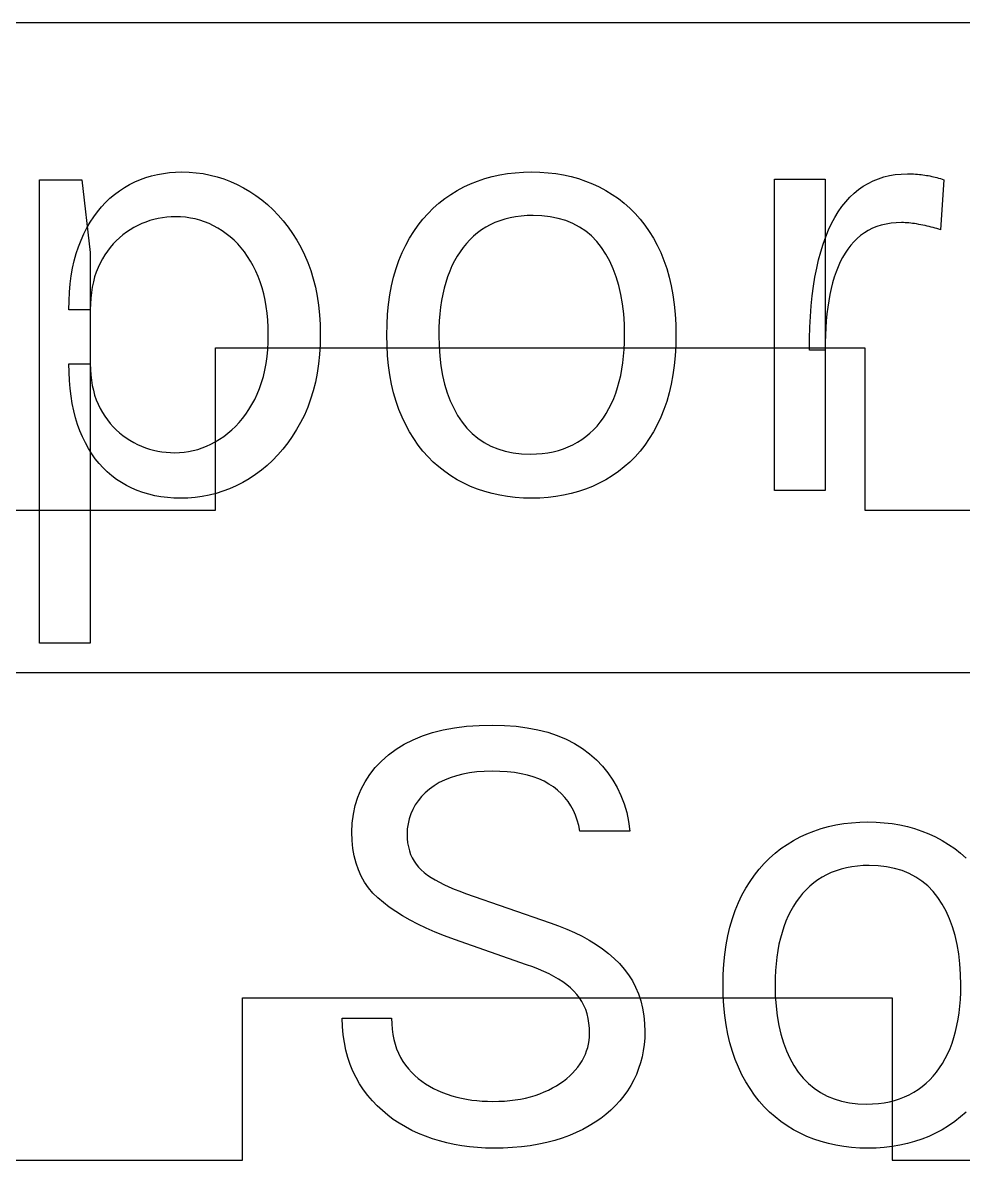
# Model space of a CAD drawing. Header units: millimetres. Extents: x 0 to 253, y 0 to 243.
# Drawn here: x 13.44 to 30.82, y 101 to 122 of the extents above; entities that cross this region are included whole.
import ezdxf

# ---------------------------------------------------------------- set-up
doc = ezdxf.new("R2010")
doc.units = ezdxf.units.MM
doc.layers.get('0').update_dxf_attribs({"linetype": 'CONTINUOUS'})

msp = doc.modelspace()

# ---------------------------------------------------------------- linework, layer by layer
for p, q in [((88, 122), (6, 122)), ((13.754, 110.546), (13.754, 119.102)), ((13.754, 119.102), (14.534, 119.102)), ((14.534, 119.102), (14.69, 117.758)), ((15.514, 119.062), (15.615, 119.105)), ((15.615, 119.105), (15.717, 119.142)), ((15.717, 119.142), (15.823, 119.174)), ((15.823, 119.174), (15.93, 119.2)), ((15.93, 119.2), (16.039, 119.22)), ((16.039, 119.22), (16.151, 119.234)), ((16.151, 119.234), (16.266, 119.243)), ((16.266, 119.243), (16.382, 119.246)), ((16.382, 119.246), (16.382, 119.246)), ((16.382, 119.246), (16.516, 119.242)), ((16.516, 119.242), (16.647, 119.232)), ((16.647, 119.232), (16.777, 119.214)), ((16.777, 119.214), (16.905, 119.188)), ((16.905, 119.188), (17.032, 119.156)), ((17.032, 119.156), (17.156, 119.116)), ((17.156, 119.116), (17.279, 119.07)), ((17.279, 119.07), (17.4, 119.016)), ((21.715, 119.027), (21.844, 119.078)), ((21.844, 119.078), (21.977, 119.123)), ((21.977, 119.123), (22.113, 119.16)), ((22.113, 119.16), (22.252, 119.191)), ((22.252, 119.191), (22.395, 119.215)), ((22.395, 119.215), (22.541, 119.232)), ((22.541, 119.232), (22.691, 119.243)), ((22.691, 119.243), (22.844, 119.246)), ((22.844, 119.246), (22.844, 119.246)), ((22.844, 119.246), (22.996, 119.243)), ((22.996, 119.243), (23.145, 119.232)), ((23.145, 119.232), (23.29, 119.215)), ((23.29, 119.215), (23.432, 119.191)), ((23.432, 119.191), (23.571, 119.16)), ((23.571, 119.16), (23.706, 119.123)), ((23.706, 119.123), (23.838, 119.078)), ((23.838, 119.078), (23.967, 119.027)), ((27.326, 113.366), (27.326, 119.114)), ((27.326, 119.114), (28.262, 119.114)), ((28.262, 119.114), (28.262, 113.366)), ((29.058, 119.035), (29.151, 119.081)), ((29.151, 119.081), (29.248, 119.121)), ((29.248, 119.121), (29.349, 119.153)), ((29.349, 119.153), (29.453, 119.178)), ((29.453, 119.178), (29.56, 119.196)), ((29.56, 119.196), (29.671, 119.206)), ((29.671, 119.206), (29.786, 119.21)), ((29.786, 119.21), (29.786, 119.21)), ((29.786, 119.21), (29.824, 119.21)), ((29.824, 119.21), (29.861, 119.209)), ((29.861, 119.209), (29.898, 119.208)), ((29.898, 119.208), (29.934, 119.206)), ((29.934, 119.206), (29.97, 119.203)), ((29.97, 119.203), (30.005, 119.2)), ((30.005, 119.2), (30.039, 119.197)), ((30.039, 119.197), (30.072, 119.193)), ((30.072, 119.193), (30.105, 119.188)), ((30.105, 119.188), (30.137, 119.183)), ((30.137, 119.183), (30.169, 119.177)), ((30.169, 119.177), (30.201, 119.171)), ((30.201, 119.171), (30.233, 119.164)), ((30.233, 119.164), (30.265, 119.157)), ((30.265, 119.157), (30.297, 119.149)), ((30.297, 119.149), (30.329, 119.141)), ((30.329, 119.141), (30.361, 119.132)), ((30.361, 119.132), (30.393, 119.123)), ((30.393, 119.123), (30.426, 119.113)), ((30.458, 119.102), (30.398, 118.178)), ((30.426, 119.113), (30.458, 119.102)), ((30.458, 119.102), (30.458, 119.102)), ((15.138, 118.832), (15.227, 118.898)), ((15.227, 118.898), (15.32, 118.958)), ((15.32, 118.958), (15.416, 119.013)), ((15.416, 119.013), (15.514, 119.062)), ((17.4, 119.016), (17.519, 118.954)), ((17.519, 118.954), (17.636, 118.886)), ((17.636, 118.886), (17.75, 118.811)), ((21.349, 118.832), (21.467, 118.904)), ((21.467, 118.904), (21.589, 118.969)), ((21.589, 118.969), (21.715, 119.027)), ((23.967, 119.027), (24.093, 118.969)), ((24.093, 118.969), (24.215, 118.904)), ((24.215, 118.904), (24.333, 118.832)), ((28.799, 118.853), (28.882, 118.921)), ((28.882, 118.921), (28.968, 118.982)), ((28.968, 118.982), (29.058, 119.035)), ((14.896, 118.6), (14.972, 118.683)), ((14.972, 118.683), (15.053, 118.76)), ((15.053, 118.76), (15.138, 118.832)), ((17.75, 118.811), (17.86, 118.73)), ((17.86, 118.73), (17.965, 118.642)), ((21.025, 118.578), (21.128, 118.669)), ((21.128, 118.669), (21.236, 118.754)), ((21.236, 118.754), (21.349, 118.832)), ((24.333, 118.832), (24.446, 118.754)), ((24.446, 118.754), (24.554, 118.669)), ((24.554, 118.669), (24.656, 118.578)), ((28.574, 118.606), (28.645, 118.696)), ((28.645, 118.696), (28.72, 118.778)), ((28.72, 118.778), (28.799, 118.853)), ((14.753, 118.418), (14.822, 118.512)), ((14.822, 118.512), (14.896, 118.6)), ((17.965, 118.642), (18.066, 118.548)), ((18.066, 118.548), (18.163, 118.448)), ((18.163, 118.448), (18.254, 118.342)), ((20.835, 118.376), (20.928, 118.48)), ((20.928, 118.48), (21.025, 118.578)), ((22.868, 118.442), (22.757, 118.439)), ((23.032, 118.436), (22.868, 118.442)), ((22.868, 118.442), (22.868, 118.442)), ((24.656, 118.578), (24.754, 118.48)), ((24.754, 118.48), (24.846, 118.376)), ((28.443, 118.404), (28.506, 118.509)), ((28.506, 118.509), (28.574, 118.606)), ((14.627, 118.214), (14.688, 118.319)), ((14.688, 118.319), (14.753, 118.418)), ((15.566, 118.258), (15.494, 118.22)), ((15.64, 118.291), (15.566, 118.258)), ((15.714, 118.321), (15.64, 118.291)), ((15.79, 118.347), (15.714, 118.321)), ((15.866, 118.368), (15.79, 118.347)), ((15.943, 118.386), (15.866, 118.368)), ((16.022, 118.4), (15.943, 118.386)), ((16.101, 118.41), (16.022, 118.4)), ((16.181, 118.416), (16.101, 118.41)), ((16.262, 118.418), (16.181, 118.416)), ((16.356, 118.415), (16.262, 118.418)), ((16.262, 118.418), (16.262, 118.418)), ((16.448, 118.408), (16.356, 118.415)), ((16.539, 118.395), (16.448, 118.408)), ((16.628, 118.377), (16.539, 118.395)), ((16.715, 118.353), (16.628, 118.377)), ((16.801, 118.325), (16.715, 118.353)), ((16.884, 118.292), (16.801, 118.325)), ((16.967, 118.253), (16.884, 118.292)), ((17.047, 118.209), (16.967, 118.253)), ((18.254, 118.342), (18.342, 118.229)), ((20.665, 118.148), (20.748, 118.265)), ((20.748, 118.265), (20.835, 118.376)), ((22.079, 118.271), (21.996, 118.226)), ((22.165, 118.311), (22.079, 118.271)), ((22.255, 118.346), (22.165, 118.311)), ((22.348, 118.375), (22.255, 118.346)), ((22.445, 118.399), (22.348, 118.375)), ((22.546, 118.418), (22.445, 118.399)), ((22.649, 118.431), (22.546, 118.418)), ((22.757, 118.439), (22.649, 118.431)), ((23.187, 118.418), (23.032, 118.436)), ((23.335, 118.389), (23.187, 118.418)), ((23.474, 118.347), (23.335, 118.389)), ((23.605, 118.294), (23.474, 118.347)), ((23.727, 118.229), (23.605, 118.294)), ((24.846, 118.376), (24.933, 118.265)), ((24.933, 118.265), (25.015, 118.148)), ((28.328, 118.174), (28.383, 118.293)), ((28.383, 118.293), (28.443, 118.404)), ((29.218, 118.237), (29.137, 118.205)), ((29.302, 118.263), (29.218, 118.237)), ((29.39, 118.284), (29.302, 118.263)), ((29.482, 118.298), (29.39, 118.284)), ((29.578, 118.307), (29.482, 118.298)), ((29.678, 118.31), (29.578, 118.307)), ((29.71, 118.31), (29.678, 118.31)), ((29.678, 118.31), (29.678, 118.31)), ((29.742, 118.308), (29.71, 118.31)), ((29.775, 118.306), (29.742, 118.308)), ((29.81, 118.304), (29.775, 118.306)), ((29.845, 118.3), (29.81, 118.304)), ((29.88, 118.296), (29.845, 118.3)), ((29.917, 118.291), (29.88, 118.296)), ((29.954, 118.285), (29.917, 118.291)), ((29.993, 118.278), (29.954, 118.285)), ((30.032, 118.271), (29.993, 118.278)), ((30.071, 118.263), (30.032, 118.271)), ((30.11, 118.255), (30.071, 118.263)), ((30.148, 118.246), (30.11, 118.255)), ((30.186, 118.237), (30.148, 118.246)), ((30.223, 118.228), (30.186, 118.237)), ((14.518, 117.987), (14.57, 118.103)), ((14.57, 118.103), (14.627, 118.214)), ((15.228, 118.032), (15.169, 117.976)), ((15.29, 118.085), (15.228, 118.032)), ((15.356, 118.133), (15.29, 118.085)), ((15.423, 118.179), (15.356, 118.133)), ((15.494, 118.22), (15.423, 118.179)), ((17.126, 118.16), (17.047, 118.209)), ((17.202, 118.106), (17.126, 118.16)), ((17.276, 118.048), (17.202, 118.106)), ((17.346, 117.985), (17.276, 118.048)), ((18.342, 118.229), (18.425, 118.11)), ((18.425, 118.11), (18.504, 117.985)), ((20.516, 117.893), (20.588, 118.024)), ((20.588, 118.024), (20.665, 118.148)), ((21.77, 118.059), (21.702, 117.994)), ((21.841, 118.119), (21.77, 118.059)), ((21.917, 118.175), (21.841, 118.119)), ((21.996, 118.226), (21.917, 118.175)), ((23.841, 118.152), (23.727, 118.229)), ((23.947, 118.064), (23.841, 118.152)), ((24.045, 117.963), (23.947, 118.064)), ((25.015, 118.148), (25.091, 118.024)), ((25.091, 118.024), (25.163, 117.893)), ((28.228, 117.914), (28.276, 118.048)), ((28.276, 118.048), (28.328, 118.174)), ((28.92, 118.074), (28.856, 118.019)), ((28.989, 118.124), (28.92, 118.074)), ((29.061, 118.167), (28.989, 118.124)), ((29.137, 118.205), (29.061, 118.167)), ((30.259, 118.219), (30.223, 118.228)), ((30.295, 118.209), (30.259, 118.219)), ((30.33, 118.199), (30.295, 118.209)), ((30.364, 118.189), (30.33, 118.199)), ((30.398, 118.178), (30.364, 118.189)), ((14.429, 117.739), (14.471, 117.866)), ((14.471, 117.866), (14.518, 117.987)), ((15.058, 117.853), (15.006, 117.786)), ((15.112, 117.917), (15.058, 117.853)), ((15.169, 117.976), (15.112, 117.917)), ((17.413, 117.917), (17.346, 117.985)), ((17.476, 117.845), (17.413, 117.917)), ((17.537, 117.768), (17.476, 117.845)), ((18.504, 117.985), (18.578, 117.854)), ((18.578, 117.854), (18.646, 117.717)), ((20.45, 117.756), (20.516, 117.893)), ((21.577, 117.851), (21.52, 117.773)), ((21.637, 117.925), (21.577, 117.851)), ((21.702, 117.994), (21.637, 117.925)), ((24.134, 117.851), (24.045, 117.963)), ((24.215, 117.728), (24.134, 117.851)), ((25.163, 117.893), (25.229, 117.756)), ((28.184, 117.773), (28.228, 117.914)), ((28.684, 117.823), (28.634, 117.748)), ((28.738, 117.893), (28.684, 117.823)), ((28.795, 117.958), (28.738, 117.893)), ((28.856, 118.019), (28.795, 117.958)), ((14.363, 117.469), (14.393, 117.607)), ((14.393, 117.607), (14.429, 117.739)), ((14.69, 117.758), (14.69, 110.546)), ((14.912, 117.641), (14.87, 117.563)), ((14.958, 117.715), (14.912, 117.641)), ((15.006, 117.786), (14.958, 117.715)), ((17.594, 117.687), (17.537, 117.768)), ((17.648, 117.601), (17.594, 117.687)), ((17.699, 117.511), (17.648, 117.601)), ((18.646, 117.717), (18.708, 117.575)), ((20.339, 117.463), (20.391, 117.613)), ((20.391, 117.613), (20.45, 117.756)), ((21.417, 117.602), (21.371, 117.51)), ((21.466, 117.689), (21.417, 117.602)), ((21.52, 117.773), (21.466, 117.689)), ((24.287, 117.597), (24.215, 117.728)), ((25.229, 117.756), (25.287, 117.613)), ((25.287, 117.613), (25.339, 117.463)), ((28.108, 117.469), (28.144, 117.625)), ((28.144, 117.625), (28.184, 117.773)), ((28.587, 117.669), (28.543, 117.584)), ((28.634, 117.748), (28.587, 117.669)), ((14.338, 117.326), (14.363, 117.469)), ((14.799, 117.396), (14.77, 117.308)), ((14.832, 117.482), (14.799, 117.396)), ((14.87, 117.563), (14.832, 117.482)), ((17.747, 117.416), (17.699, 117.511)), ((17.791, 117.317), (17.747, 117.416)), ((18.708, 117.575), (18.762, 117.427)), ((18.762, 117.427), (18.808, 117.274)), ((20.293, 117.306), (20.339, 117.463)), ((21.329, 117.413), (21.291, 117.312)), ((21.371, 117.51), (21.329, 117.413)), ((24.351, 117.457), (24.287, 117.597)), ((24.407, 117.309), (24.351, 117.457)), ((25.339, 117.463), (25.384, 117.306)), ((28.077, 117.306), (28.108, 117.469)), ((28.466, 117.402), (28.433, 117.303)), ((28.503, 117.495), (28.466, 117.402)), ((28.543, 117.584), (28.503, 117.495)), ((14.319, 117.178), (14.338, 117.326)), ((14.746, 117.216), (14.726, 117.12)), ((14.77, 117.308), (14.746, 117.216)), ((17.83, 117.214), (17.791, 117.317)), ((17.865, 117.107), (17.83, 117.214)), ((18.808, 117.274), (18.848, 117.116)), ((20.255, 117.144), (20.293, 117.306)), ((21.257, 117.207), (21.226, 117.099)), ((21.291, 117.312), (21.257, 117.207)), ((24.454, 117.151), (24.407, 117.309)), ((25.384, 117.306), (25.422, 117.144)), ((28.05, 117.136), (28.077, 117.306)), ((28.403, 117.2), (28.376, 117.093)), ((28.433, 117.303), (28.403, 117.2)), ((14.297, 116.866), (14.305, 117.025)), ((14.305, 117.025), (14.319, 117.178)), ((14.71, 117.021), (14.699, 116.918)), ((14.726, 117.12), (14.71, 117.021)), ((17.895, 116.996), (17.865, 117.107)), ((17.92, 116.88), (17.895, 116.996)), ((18.848, 117.116), (18.88, 116.953)), ((20.199, 116.799), (20.224, 116.975)), ((20.224, 116.975), (20.255, 117.144)), ((21.2, 116.987), (21.178, 116.871)), ((21.226, 117.099), (21.2, 116.987)), ((24.492, 116.985), (24.454, 117.151)), ((24.522, 116.81), (24.492, 116.985)), ((25.422, 117.144), (25.453, 116.975)), ((25.453, 116.975), (25.477, 116.799)), ((28.027, 116.958), (28.05, 117.136)), ((28.352, 116.981), (28.331, 116.866)), ((28.376, 117.093), (28.352, 116.981)), ((14.294, 116.702), (14.297, 116.866)), ((14.692, 116.812), (14.69, 116.702)), ((14.699, 116.918), (14.692, 116.812)), ((17.941, 116.762), (17.92, 116.88)), ((17.957, 116.639), (17.941, 116.762)), ((18.88, 116.953), (18.906, 116.784)), ((18.906, 116.784), (18.924, 116.61)), ((20.182, 116.617), (20.199, 116.799)), ((21.178, 116.871), (21.16, 116.751)), ((24.543, 116.627), (24.522, 116.81)), ((25.477, 116.799), (25.494, 116.617)), ((27.993, 116.58), (28.008, 116.773)), ((28.008, 116.773), (28.027, 116.958)), ((28.331, 116.866), (28.313, 116.748)), ((14.69, 116.702), (14.294, 116.702)), ((14.69, 116.702), (14.69, 116.702)), ((17.969, 116.512), (17.957, 116.639)), ((18.924, 116.61), (18.934, 116.431)), ((20.171, 116.429), (20.182, 116.617)), ((21.146, 116.627), (21.136, 116.5)), ((21.16, 116.751), (21.146, 116.627)), ((24.556, 116.435), (24.543, 116.627)), ((25.494, 116.617), (25.505, 116.429)), ((27.982, 116.38), (27.993, 116.58)), ((28.297, 116.626), (28.285, 116.499)), ((28.313, 116.748), (28.297, 116.626)), ((17.976, 116.381), (17.969, 116.512)), ((17.978, 116.246), (17.976, 116.381)), ((18.934, 116.431), (18.938, 116.246)), ((20.168, 116.234), (20.171, 116.429)), ((21.13, 116.369), (21.128, 116.234)), ((21.136, 116.5), (21.13, 116.369)), ((24.56, 116.234), (24.556, 116.435)), ((25.505, 116.429), (25.508, 116.234)), ((27.976, 116.173), (27.982, 116.38)), ((28.275, 116.37), (28.268, 116.236)), ((28.285, 116.499), (28.275, 116.37)), ((17.975, 116.105), (17.978, 116.246)), ((17.978, 116.246), (17.978, 116.246)), ((18.938, 116.246), (18.934, 116.059)), ((18.938, 116.246), (18.938, 116.246)), ((20.171, 116.04), (20.168, 116.234)), ((20.168, 116.234), (20.168, 116.234)), ((21.128, 116.234), (21.128, 116.234)), ((21.128, 116.234), (21.132, 116.035)), ((24.558, 116.1), (24.56, 116.234)), ((24.56, 116.234), (24.56, 116.234)), ((25.508, 116.234), (25.505, 116.04)), ((25.508, 116.234), (25.508, 116.234)), ((27.974, 115.958), (27.976, 116.173)), ((28.268, 116.236), (28.263, 116.099)), ((17, 113), (17, 116)), ((17, 116), (29, 116)), ((17.955, 115.838), (17.968, 115.97)), ((17.968, 115.97), (17.975, 116.105)), ((18.934, 116.059), (18.923, 115.878)), ((20.182, 115.853), (20.171, 116.04)), ((21.132, 116.035), (21.145, 115.845)), ((24.542, 115.844), (24.552, 115.97)), ((24.552, 115.97), (24.558, 116.1)), ((25.505, 116.04), (25.494, 115.853)), ((28.262, 115.958), (27.974, 115.958)), ((28.263, 116.099), (28.262, 115.958)), ((28.262, 115.958), (28.262, 115.958)), ((28.262, 115.958), (28.262, 115.958)), ((29, 116), (29, 113)), ((17.915, 115.589), (17.938, 115.711)), ((17.938, 115.711), (17.955, 115.838)), ((18.923, 115.878), (18.905, 115.701)), ((20.199, 115.672), (20.182, 115.853)), ((21.145, 115.845), (21.167, 115.664)), ((24.51, 115.603), (24.528, 115.721)), ((24.528, 115.721), (24.542, 115.844)), ((25.494, 115.853), (25.477, 115.672)), ((14.297, 115.549), (14.294, 115.706)), ((14.294, 115.706), (14.294, 115.706)), ((14.294, 115.706), (14.69, 115.706)), ((14.304, 115.397), (14.297, 115.549)), ((14.69, 115.706), (14.692, 115.601)), ((14.692, 115.601), (14.699, 115.499)), ((17.887, 115.471), (17.915, 115.589)), ((18.88, 115.531), (18.847, 115.365)), ((18.905, 115.701), (18.88, 115.531)), ((20.224, 115.497), (20.199, 115.672)), ((21.167, 115.664), (21.197, 115.49)), ((24.488, 115.487), (24.51, 115.603)), ((25.477, 115.672), (25.453, 115.497)), ((14.317, 115.249), (14.304, 115.397)), ((14.699, 115.499), (14.71, 115.401)), ((14.71, 115.401), (14.726, 115.306)), ((14.726, 115.306), (14.746, 115.214)), ((17.817, 115.25), (17.855, 115.358)), ((17.855, 115.358), (17.887, 115.471)), ((18.847, 115.365), (18.807, 115.206)), ((20.255, 115.328), (20.224, 115.497)), ((20.293, 115.166), (20.255, 115.328)), ((21.197, 115.49), (21.235, 115.326)), ((21.235, 115.326), (21.282, 115.169)), ((24.431, 115.268), (24.462, 115.376)), ((24.462, 115.376), (24.488, 115.487)), ((25.422, 115.328), (25.384, 115.166)), ((25.453, 115.497), (25.422, 115.328)), ((14.334, 115.106), (14.317, 115.249)), ((14.357, 114.969), (14.334, 115.106)), ((14.746, 115.214), (14.77, 115.126)), ((14.77, 115.126), (14.799, 115.041)), ((17.726, 115.046), (17.774, 115.145)), ((17.774, 115.145), (17.817, 115.25)), ((18.807, 115.206), (18.76, 115.051)), ((20.339, 115.009), (20.293, 115.166)), ((21.282, 115.169), (21.338, 115.022)), ((24.359, 115.064), (24.397, 115.164)), ((24.397, 115.164), (24.431, 115.268)), ((25.384, 115.166), (25.339, 115.009)), ((14.385, 114.836), (14.357, 114.969)), ((14.799, 115.041), (14.832, 114.959)), ((14.832, 114.959), (14.87, 114.881)), ((14.87, 114.881), (14.912, 114.806)), ((17.619, 114.861), (17.674, 114.951)), ((17.674, 114.951), (17.726, 115.046)), ((18.706, 114.902), (18.644, 114.758)), ((18.76, 115.051), (18.706, 114.902)), ((20.391, 114.859), (20.339, 115.009)), ((21.338, 115.022), (21.403, 114.882)), ((21.403, 114.882), (21.475, 114.751)), ((24.221, 114.789), (24.271, 114.876)), ((24.271, 114.876), (24.317, 114.968)), ((24.317, 114.968), (24.359, 115.064)), ((25.339, 115.009), (25.287, 114.859)), ((14.417, 114.708), (14.385, 114.836)), ((14.455, 114.585), (14.417, 114.708)), ((14.912, 114.806), (14.958, 114.735)), ((14.958, 114.735), (15.006, 114.667)), ((15.006, 114.667), (15.057, 114.602)), ((17.438, 114.619), (17.501, 114.695)), ((17.501, 114.695), (17.562, 114.776)), ((17.562, 114.776), (17.619, 114.861)), ((18.644, 114.758), (18.575, 114.62)), ((20.45, 114.716), (20.391, 114.859)), ((20.516, 114.578), (20.45, 114.716)), ((21.475, 114.751), (21.557, 114.629)), ((24.111, 114.628), (24.168, 114.706)), ((24.168, 114.706), (24.221, 114.789)), ((25.229, 114.716), (25.163, 114.578)), ((25.287, 114.859), (25.229, 114.716)), ((14.498, 114.466), (14.455, 114.585)), ((14.546, 114.353), (14.498, 114.466)), ((15.057, 114.602), (15.111, 114.542)), ((15.111, 114.542), (15.168, 114.484)), ((15.168, 114.484), (15.227, 114.431)), ((17.231, 114.42), (17.303, 114.482)), ((17.303, 114.482), (17.372, 114.548)), ((17.372, 114.548), (17.438, 114.619)), ((18.5, 114.488), (18.421, 114.362)), ((18.575, 114.62), (18.5, 114.488)), ((20.588, 114.447), (20.516, 114.578)), ((21.557, 114.629), (21.647, 114.517)), ((21.647, 114.517), (21.745, 114.416)), ((23.916, 114.421), (23.985, 114.485)), ((23.985, 114.485), (24.05, 114.555)), ((24.05, 114.555), (24.111, 114.628)), ((25.163, 114.578), (25.091, 114.447)), ((14.599, 114.245), (14.546, 114.353)), ((14.655, 114.142), (14.599, 114.245)), ((15.227, 114.431), (15.289, 114.38)), ((15.289, 114.38), (15.354, 114.334)), ((15.354, 114.334), (15.421, 114.291)), ((15.421, 114.291), (15.491, 114.251)), ((15.491, 114.251), (15.563, 114.215)), ((16.918, 114.221), (16.998, 114.264)), ((16.998, 114.264), (17.078, 114.311)), ((17.078, 114.311), (17.156, 114.363)), ((17.156, 114.363), (17.231, 114.42)), ((18.337, 114.242), (18.249, 114.128)), ((18.421, 114.362), (18.337, 114.242)), ((20.665, 114.322), (20.588, 114.447)), ((20.748, 114.204), (20.665, 114.322)), ((21.745, 114.416), (21.851, 114.328)), ((21.851, 114.328), (21.965, 114.251)), ((21.965, 114.251), (22.087, 114.186)), ((23.605, 114.209), (23.688, 114.254)), ((23.688, 114.254), (23.768, 114.305)), ((23.768, 114.305), (23.844, 114.361)), ((23.844, 114.361), (23.916, 114.421)), ((25.015, 114.322), (24.933, 114.204)), ((25.091, 114.447), (25.015, 114.322)), ((14.716, 114.044), (14.655, 114.142)), ((14.782, 113.952), (14.716, 114.044)), ((15.563, 114.215), (15.636, 114.183)), ((15.636, 114.183), (15.709, 114.155)), ((15.709, 114.155), (15.784, 114.13)), ((15.784, 114.13), (15.859, 114.109)), ((15.859, 114.109), (15.936, 114.092)), ((15.936, 114.092), (16.013, 114.079)), ((16.013, 114.079), (16.091, 114.07)), ((16.091, 114.07), (16.17, 114.064)), ((16.17, 114.064), (16.25, 114.062)), ((16.25, 114.062), (16.336, 114.064)), ((16.25, 114.062), (16.25, 114.062)), ((16.336, 114.064), (16.421, 114.072)), ((16.421, 114.072), (16.506, 114.084)), ((16.506, 114.084), (16.59, 114.102)), ((16.59, 114.102), (16.673, 114.124)), ((16.673, 114.124), (16.755, 114.152)), ((16.755, 114.152), (16.837, 114.184)), ((16.837, 114.184), (16.918, 114.221)), ((18.249, 114.128), (18.156, 114.022)), ((20.835, 114.093), (20.748, 114.204)), ((20.928, 113.989), (20.835, 114.093)), ((22.087, 114.186), (22.218, 114.133)), ((22.218, 114.133), (22.356, 114.091)), ((22.356, 114.091), (22.503, 114.062)), ((22.503, 114.062), (22.657, 114.044)), ((22.657, 114.044), (22.82, 114.038)), ((22.82, 114.038), (22.93, 114.041)), ((22.82, 114.038), (22.82, 114.038)), ((22.82, 114.038), (22.82, 114.038)), ((22.93, 114.041), (23.036, 114.049)), ((23.036, 114.049), (23.14, 114.062)), ((23.14, 114.062), (23.24, 114.081)), ((23.24, 114.081), (23.336, 114.105)), ((23.336, 114.105), (23.429, 114.134)), ((23.429, 114.134), (23.519, 114.169)), ((23.519, 114.169), (23.605, 114.209)), ((24.846, 114.093), (24.754, 113.989)), ((24.933, 114.204), (24.846, 114.093)), ((14.851, 113.865), (14.782, 113.952)), ((14.925, 113.783), (14.851, 113.865)), ((17.957, 113.827), (17.85, 113.739)), ((18.058, 113.921), (17.957, 113.827)), ((18.156, 114.022), (18.058, 113.921)), ((21.025, 113.89), (20.928, 113.989)), ((21.128, 113.799), (21.025, 113.89)), ((24.656, 113.89), (24.554, 113.799)), ((24.754, 113.989), (24.656, 113.89)), ((15.003, 113.707), (14.925, 113.783)), ((15.086, 113.636), (15.003, 113.707)), ((15.172, 113.57), (15.086, 113.636)), ((17.739, 113.657), (17.624, 113.582)), ((17.85, 113.739), (17.739, 113.657)), ((21.236, 113.714), (21.128, 113.799)), ((21.349, 113.636), (21.236, 113.714)), ((21.467, 113.564), (21.349, 113.636)), ((24.333, 113.636), (24.215, 113.564)), ((24.446, 113.714), (24.333, 113.636)), ((24.554, 113.799), (24.446, 113.714)), ((15.263, 113.51), (15.172, 113.57)), ((15.358, 113.455), (15.263, 113.51)), ((15.456, 113.406), (15.358, 113.455)), ((15.557, 113.363), (15.456, 113.406)), ((17.385, 113.452), (17.263, 113.398)), ((17.506, 113.514), (17.385, 113.452)), ((17.624, 113.582), (17.506, 113.514)), ((21.589, 113.499), (21.467, 113.564)), ((21.715, 113.441), (21.589, 113.499)), ((21.844, 113.39), (21.715, 113.441)), ((23.967, 113.441), (23.838, 113.39)), ((24.093, 113.499), (23.967, 113.441)), ((24.215, 113.564), (24.093, 113.499)), ((15.661, 113.326), (15.557, 113.363)), ((15.769, 113.294), (15.661, 113.326)), ((15.88, 113.268), (15.769, 113.294)), ((15.995, 113.248), (15.88, 113.268)), ((16.113, 113.234), (15.995, 113.248)), ((16.234, 113.225), (16.113, 113.234)), ((16.358, 113.222), (16.234, 113.225)), ((16.493, 113.226), (16.358, 113.222)), ((16.358, 113.222), (16.358, 113.222)), ((16.358, 113.222), (16.358, 113.222)), ((16.626, 113.236), (16.493, 113.226)), ((16.757, 113.254), (16.626, 113.236)), ((16.886, 113.28), (16.757, 113.254)), ((17.014, 113.312), (16.886, 113.28)), ((17.139, 113.352), (17.014, 113.312)), ((17.263, 113.398), (17.139, 113.352)), ((21.977, 113.345), (21.844, 113.39)), ((22.113, 113.308), (21.977, 113.345)), ((22.252, 113.277), (22.113, 113.308)), ((22.395, 113.253), (22.252, 113.277)), ((22.541, 113.236), (22.395, 113.253)), ((22.691, 113.225), (22.541, 113.236)), ((22.844, 113.222), (22.691, 113.225)), ((22.996, 113.225), (22.844, 113.222)), ((22.844, 113.222), (22.844, 113.222)), ((22.844, 113.222), (22.844, 113.222)), ((23.145, 113.236), (22.996, 113.225)), ((23.29, 113.253), (23.145, 113.236)), ((23.432, 113.277), (23.29, 113.253)), ((23.571, 113.308), (23.432, 113.277)), ((23.706, 113.345), (23.571, 113.308)), ((23.838, 113.39), (23.706, 113.345)), ((28.262, 113.366), (27.326, 113.366)), ((28.262, 113.366), (28.262, 113.366)), ((5, 113), (17, 113)), ((29, 113), (41, 113)), ((14.69, 110.546), (13.754, 110.546)), ((14.69, 110.546), (14.69, 110.546)), ((113, 110), (6, 110)), ((21.42, 108.984), (21.64, 109.012)), ((21.64, 109.012), (21.871, 109.028)), ((21.871, 109.028), (22.114, 109.034)), ((22.114, 109.034), (22.114, 109.034)), ((22.114, 109.034), (22.339, 109.029)), ((22.339, 109.029), (22.555, 109.013)), ((22.555, 109.013), (22.76, 108.986)), ((20.653, 108.764), (20.828, 108.835)), ((20.828, 108.835), (21.014, 108.896)), ((21.014, 108.896), (21.211, 108.946)), ((21.211, 108.946), (21.42, 108.984)), ((22.76, 108.986), (22.955, 108.949)), ((22.955, 108.949), (23.14, 108.901)), ((23.14, 108.901), (23.315, 108.843)), ((23.315, 108.843), (23.48, 108.774)), ((20.197, 108.482), (20.338, 108.587)), ((20.338, 108.587), (20.49, 108.681)), ((20.49, 108.681), (20.653, 108.764)), ((23.48, 108.774), (23.635, 108.694)), ((23.635, 108.694), (23.779, 108.604)), ((23.779, 108.604), (23.914, 108.503)), ((19.954, 108.248), (20.069, 108.368)), ((20.069, 108.368), (20.197, 108.482)), ((23.914, 108.503), (24.038, 108.393)), ((24.038, 108.393), (24.151, 108.276)), ((19.853, 108.122), (19.954, 108.248)), ((21.697, 108.152), (21.572, 108.129)), ((21.83, 108.169), (21.697, 108.152)), ((21.968, 108.179), (21.83, 108.169)), ((22.114, 108.182), (21.968, 108.179)), ((22.257, 108.179), (22.114, 108.182)), ((22.114, 108.182), (22.114, 108.182)), ((22.393, 108.17), (22.257, 108.179)), ((22.523, 108.156), (22.393, 108.17)), ((22.646, 108.135), (22.523, 108.156)), ((24.151, 108.276), (24.253, 108.152)), ((24.253, 108.152), (24.344, 108.02)), ((19.691, 107.849), (19.765, 107.989)), ((19.765, 107.989), (19.853, 108.122)), ((21.135, 107.971), (21.042, 107.915)), ((21.234, 108.02), (21.135, 107.971)), ((21.34, 108.063), (21.234, 108.02)), ((21.453, 108.1), (21.34, 108.063)), ((21.572, 108.129), (21.453, 108.1)), ((22.763, 108.109), (22.646, 108.135)), ((22.873, 108.077), (22.763, 108.109)), ((22.976, 108.039), (22.873, 108.077)), ((23.072, 107.996), (22.976, 108.039)), ((23.162, 107.946), (23.072, 107.996)), ((23.245, 107.891), (23.162, 107.946)), ((24.344, 108.02), (24.424, 107.881)), ((19.63, 107.703), (19.691, 107.849)), ((20.877, 107.784), (20.807, 107.713)), ((20.956, 107.852), (20.877, 107.784)), ((21.042, 107.915), (20.956, 107.852)), ((23.322, 107.83), (23.245, 107.891)), ((23.392, 107.765), (23.322, 107.83)), ((23.457, 107.696), (23.392, 107.765)), ((24.424, 107.881), (24.493, 107.735)), ((24.493, 107.735), (24.551, 107.582)), ((19.549, 107.391), (19.583, 107.55)), ((19.583, 107.55), (19.63, 107.703)), ((20.691, 107.56), (20.645, 107.478)), ((20.745, 107.638), (20.691, 107.56)), ((20.807, 107.713), (20.745, 107.638)), ((23.515, 107.621), (23.457, 107.696)), ((23.567, 107.542), (23.515, 107.621)), ((23.613, 107.459), (23.567, 107.542)), ((24.551, 107.582), (24.598, 107.421)), ((19.529, 107.226), (19.549, 107.391)), ((20.608, 107.393), (20.579, 107.305)), ((20.645, 107.478), (20.608, 107.393)), ((23.652, 107.37), (23.613, 107.459)), ((23.686, 107.278), (23.652, 107.37)), ((24.598, 107.421), (24.633, 107.253)), ((19.522, 107.054), (19.529, 107.226)), ((20.546, 107.117), (20.542, 107.018)), ((20.559, 107.213), (20.546, 107.117)), ((20.579, 107.305), (20.559, 107.213)), ((23.713, 107.18), (23.686, 107.278)), ((23.734, 107.078), (23.713, 107.18)), ((24.633, 107.253), (24.658, 107.078)), ((28.056, 107.078), (28.189, 107.123)), ((28.189, 107.123), (28.325, 107.16)), ((28.325, 107.16), (28.464, 107.191)), ((28.464, 107.191), (28.607, 107.215)), ((28.607, 107.215), (28.753, 107.232)), ((28.753, 107.232), (28.903, 107.243)), ((28.903, 107.243), (29.056, 107.246)), ((29.056, 107.246), (29.056, 107.246)), ((29.056, 107.246), (29.208, 107.243)), ((29.208, 107.243), (29.357, 107.232)), ((29.357, 107.232), (29.502, 107.215)), ((29.502, 107.215), (29.644, 107.191)), ((29.644, 107.191), (29.783, 107.16)), ((29.783, 107.16), (29.918, 107.123)), ((29.918, 107.123), (30.05, 107.078)), ((19.527, 106.901), (19.522, 107.054)), ((19.522, 107.054), (19.522, 107.054)), ((19.541, 106.756), (19.527, 106.901)), ((20.542, 107.018), (20.542, 107.018)), ((20.542, 107.018), (20.545, 106.937)), ((20.545, 106.937), (20.552, 106.859)), ((24.658, 107.078), (23.734, 107.078)), ((24.658, 107.078), (24.658, 107.078)), ((27.561, 106.832), (27.679, 106.904)), ((27.679, 106.904), (27.801, 106.969)), ((27.801, 106.969), (27.927, 107.027)), ((27.927, 107.027), (28.056, 107.078)), ((30.05, 107.078), (30.179, 107.027)), ((30.179, 107.027), (30.305, 106.969)), ((30.305, 106.969), (30.427, 106.904)), ((30.427, 106.904), (30.545, 106.832)), ((19.565, 106.617), (19.541, 106.756)), ((20.552, 106.859), (20.565, 106.785)), ((20.565, 106.785), (20.584, 106.714)), ((20.584, 106.714), (20.607, 106.647)), ((27.34, 106.669), (27.448, 106.754)), ((27.448, 106.754), (27.561, 106.832)), ((30.545, 106.832), (30.658, 106.754)), ((30.658, 106.754), (30.766, 106.669)), ((19.599, 106.486), (19.565, 106.617)), ((19.642, 106.361), (19.599, 106.486)), ((20.607, 106.647), (20.636, 106.583)), ((20.636, 106.583), (20.67, 106.522)), ((20.67, 106.522), (20.709, 106.465)), ((27.047, 106.376), (27.14, 106.48)), ((27.14, 106.48), (27.237, 106.578)), ((27.237, 106.578), (27.34, 106.669)), ((30.766, 106.669), (30.868, 106.578)), ((19.695, 106.243), (19.642, 106.361)), ((20.709, 106.465), (20.753, 106.411)), ((20.753, 106.411), (20.803, 106.361)), ((20.803, 106.361), (20.858, 106.313)), ((20.858, 106.313), (20.919, 106.266)), ((20.919, 106.266), (20.986, 106.22)), ((26.877, 106.148), (26.96, 106.265)), ((26.96, 106.265), (27.047, 106.376)), ((28.291, 106.271), (28.208, 106.226)), ((28.377, 106.311), (28.291, 106.271)), ((28.467, 106.346), (28.377, 106.311)), ((28.56, 106.375), (28.467, 106.346)), ((28.657, 106.399), (28.56, 106.375)), ((28.758, 106.418), (28.657, 106.399)), ((28.861, 106.431), (28.758, 106.418)), ((28.969, 106.439), (28.861, 106.431)), ((29.08, 106.442), (28.969, 106.439)), ((29.244, 106.436), (29.08, 106.442)), ((29.08, 106.442), (29.08, 106.442)), ((29.399, 106.418), (29.244, 106.436)), ((29.547, 106.389), (29.399, 106.418)), ((29.686, 106.347), (29.547, 106.389)), ((29.817, 106.294), (29.686, 106.347)), ((29.939, 106.229), (29.817, 106.294)), ((19.757, 106.133), (19.695, 106.243)), ((19.829, 106.029), (19.757, 106.133)), ((20.986, 106.22), (21.059, 106.175)), ((21.059, 106.175), (21.138, 106.131)), ((21.138, 106.131), (21.223, 106.088)), ((21.223, 106.088), (21.314, 106.046)), ((26.8, 106.024), (26.877, 106.148)), ((27.982, 106.059), (27.914, 105.994)), ((28.053, 106.119), (27.982, 106.059)), ((28.129, 106.175), (28.053, 106.119)), ((28.208, 106.226), (28.129, 106.175)), ((30.053, 106.152), (29.939, 106.229)), ((30.159, 106.064), (30.053, 106.152)), ((30.257, 105.963), (30.159, 106.064)), ((19.911, 105.932), (19.829, 106.029)), ((20.002, 105.842), (19.911, 105.932)), ((20.103, 105.757), (20.002, 105.842)), ((21.314, 106.046), (21.411, 106.005)), ((21.411, 106.005), (21.513, 105.965)), ((21.513, 105.965), (21.622, 105.926)), ((21.622, 105.926), (21.622, 105.926)), ((21.622, 105.926), (23.182, 105.386)), ((26.662, 105.756), (26.728, 105.893)), ((26.728, 105.893), (26.8, 106.024)), ((27.789, 105.851), (27.732, 105.773)), ((27.849, 105.925), (27.789, 105.851)), ((27.914, 105.994), (27.849, 105.925)), ((30.346, 105.851), (30.257, 105.963)), ((30.427, 105.728), (30.346, 105.851)), ((20.212, 105.673), (20.103, 105.757)), ((20.331, 105.591), (20.212, 105.673)), ((26.603, 105.613), (26.662, 105.756)), ((27.678, 105.689), (27.629, 105.602)), ((27.732, 105.773), (27.678, 105.689)), ((30.499, 105.597), (30.427, 105.728)), ((20.459, 105.512), (20.331, 105.591)), ((20.596, 105.434), (20.459, 105.512)), ((20.742, 105.358), (20.596, 105.434)), ((26.505, 105.306), (26.551, 105.463)), ((26.551, 105.463), (26.603, 105.613)), ((27.583, 105.51), (27.541, 105.413)), ((27.629, 105.602), (27.583, 105.51)), ((30.563, 105.457), (30.499, 105.597)), ((30.619, 105.309), (30.563, 105.457)), ((20.897, 105.284), (20.742, 105.358)), ((21.062, 105.212), (20.897, 105.284)), ((21.235, 105.142), (21.062, 105.212)), ((23.182, 105.386), (23.341, 105.33)), ((23.341, 105.33), (23.492, 105.269)), ((23.492, 105.269), (23.637, 105.205)), ((26.467, 105.144), (26.505, 105.306)), ((27.503, 105.312), (27.469, 105.207)), ((27.541, 105.413), (27.503, 105.312)), ((30.666, 105.151), (30.619, 105.309)), ((21.418, 105.074), (21.235, 105.142)), ((22.75, 104.606), (21.418, 105.074)), ((23.637, 105.205), (23.776, 105.135)), ((23.776, 105.135), (23.907, 105.062)), ((23.907, 105.062), (24.032, 104.984)), ((26.436, 104.975), (26.467, 105.144)), ((27.438, 105.099), (27.412, 104.987)), ((27.469, 105.207), (27.438, 105.099)), ((30.704, 104.985), (30.666, 105.151)), ((24.032, 104.984), (24.15, 104.902)), ((24.15, 104.902), (24.261, 104.816)), ((24.261, 104.816), (24.365, 104.725)), ((26.394, 104.617), (26.411, 104.799)), ((26.411, 104.799), (26.436, 104.975)), ((27.39, 104.871), (27.372, 104.751)), ((27.412, 104.987), (27.39, 104.871)), ((30.734, 104.81), (30.704, 104.985)), ((30.755, 104.627), (30.734, 104.81)), ((22.862, 104.568), (22.75, 104.606)), ((22.75, 104.606), (22.75, 104.606)), ((24.365, 104.725), (24.463, 104.63)), ((24.463, 104.63), (24.552, 104.53)), ((26.383, 104.429), (26.394, 104.617)), ((27.358, 104.627), (27.348, 104.5)), ((27.372, 104.751), (27.358, 104.627)), ((30.768, 104.435), (30.755, 104.627)), ((22.969, 104.527), (22.862, 104.568)), ((23.07, 104.484), (22.969, 104.527)), ((23.166, 104.439), (23.07, 104.484)), ((23.255, 104.392), (23.166, 104.439)), ((23.34, 104.343), (23.255, 104.392)), ((24.552, 104.53), (24.633, 104.424)), ((24.633, 104.424), (24.703, 104.312)), ((26.38, 104.234), (26.383, 104.429)), ((27.348, 104.5), (27.342, 104.369)), ((30.772, 104.234), (30.768, 104.435)), ((23.418, 104.291), (23.34, 104.343)), ((23.491, 104.237), (23.418, 104.291)), ((23.558, 104.181), (23.491, 104.237)), ((23.62, 104.123), (23.558, 104.181)), ((24.703, 104.312), (24.764, 104.195)), ((24.764, 104.195), (24.816, 104.072)), ((26.383, 104.04), (26.38, 104.234)), ((26.38, 104.234), (26.38, 104.234)), ((27.342, 104.369), (27.34, 104.234)), ((27.34, 104.234), (27.34, 104.234)), ((27.34, 104.234), (27.344, 104.035)), ((30.77, 104.1), (30.772, 104.234)), ((30.772, 104.234), (30.772, 104.234)), ((17.5, 101), (17.5, 104)), ((17.5, 104), (29.5, 104)), ((23.676, 104.062), (23.62, 104.123)), ((23.726, 103.997), (23.676, 104.062)), ((23.77, 103.928), (23.726, 103.997)), ((24.816, 104.072), (24.859, 103.943)), ((26.394, 103.853), (26.383, 104.04)), ((27.344, 104.035), (27.357, 103.845)), ((29.5, 104), (29.5, 101)), ((30.754, 103.844), (30.764, 103.97)), ((30.764, 103.97), (30.77, 104.1)), ((23.808, 103.856), (23.77, 103.928)), ((23.841, 103.78), (23.808, 103.856)), ((23.867, 103.701), (23.841, 103.78)), ((24.859, 103.943), (24.892, 103.808)), ((24.892, 103.808), (24.915, 103.668)), ((26.411, 103.672), (26.394, 103.853)), ((27.357, 103.845), (27.379, 103.664)), ((30.74, 103.721), (30.754, 103.844)), ((19.348, 103.467), (19.342, 103.622)), ((19.342, 103.622), (19.342, 103.622)), ((19.342, 103.622), (20.254, 103.622)), ((20.254, 103.622), (20.257, 103.518)), ((23.888, 103.618), (23.867, 103.701)), ((23.902, 103.531), (23.888, 103.618)), ((23.911, 103.44), (23.902, 103.531)), ((24.915, 103.668), (24.929, 103.522)), ((26.436, 103.497), (26.411, 103.672)), ((27.379, 103.664), (27.409, 103.49)), ((30.7, 103.487), (30.722, 103.603)), ((30.722, 103.603), (30.74, 103.721)), ((19.362, 103.318), (19.348, 103.467)), ((20.257, 103.518), (20.264, 103.418)), ((20.264, 103.418), (20.277, 103.322)), ((20.277, 103.322), (20.295, 103.23)), ((23.914, 103.346), (23.911, 103.44)), ((23.912, 103.278), (23.914, 103.346)), ((23.914, 103.346), (23.914, 103.346)), ((24.929, 103.522), (24.934, 103.37)), ((24.934, 103.37), (24.931, 103.251)), ((24.934, 103.37), (24.934, 103.37)), ((26.467, 103.328), (26.436, 103.497)), ((26.505, 103.166), (26.467, 103.328)), ((27.409, 103.49), (27.447, 103.326)), ((27.447, 103.326), (27.494, 103.169)), ((30.643, 103.268), (30.674, 103.376)), ((30.674, 103.376), (30.7, 103.487)), ((19.383, 103.173), (19.362, 103.318)), ((19.411, 103.034), (19.383, 103.173)), ((20.295, 103.23), (20.319, 103.141)), ((20.319, 103.141), (20.347, 103.056)), ((23.879, 103.082), (23.894, 103.146)), ((23.894, 103.146), (23.905, 103.211)), ((23.905, 103.211), (23.912, 103.278)), ((24.921, 103.135), (24.905, 103.02)), ((24.931, 103.251), (24.921, 103.135)), ((26.551, 103.009), (26.505, 103.166)), ((27.494, 103.169), (27.55, 103.022)), ((30.571, 103.064), (30.609, 103.164)), ((30.609, 103.164), (30.643, 103.268)), ((19.447, 102.899), (19.411, 103.034)), ((20.347, 103.056), (20.38, 102.975)), ((20.38, 102.975), (20.419, 102.898)), ((23.807, 102.895), (23.835, 102.956)), ((23.835, 102.956), (23.859, 103.018)), ((23.859, 103.018), (23.879, 103.082)), ((24.883, 102.908), (24.854, 102.799)), ((24.905, 103.02), (24.883, 102.908)), ((26.603, 102.859), (26.551, 103.009)), ((27.55, 103.022), (27.615, 102.882)), ((30.483, 102.876), (30.529, 102.968)), ((30.529, 102.968), (30.571, 103.064)), ((19.49, 102.77), (19.447, 102.899)), ((19.541, 102.645), (19.49, 102.77)), ((20.419, 102.898), (20.463, 102.825)), ((20.463, 102.825), (20.512, 102.755)), ((20.512, 102.755), (20.565, 102.689)), ((23.649, 102.663), (23.695, 102.719)), ((23.695, 102.719), (23.737, 102.777)), ((23.737, 102.777), (23.774, 102.835)), ((23.774, 102.835), (23.807, 102.895)), ((24.818, 102.691), (24.777, 102.586)), ((24.854, 102.799), (24.818, 102.691)), ((26.662, 102.716), (26.603, 102.859)), ((26.728, 102.578), (26.662, 102.716)), ((27.615, 102.882), (27.687, 102.751)), ((27.687, 102.751), (27.769, 102.629)), ((30.323, 102.628), (30.38, 102.706)), ((30.38, 102.706), (30.433, 102.789)), ((30.433, 102.789), (30.483, 102.876)), ((19.599, 102.526), (19.541, 102.645)), ((19.665, 102.411), (19.599, 102.526)), ((20.565, 102.689), (20.622, 102.626)), ((20.622, 102.626), (20.682, 102.567)), ((20.682, 102.567), (20.745, 102.512)), ((20.745, 102.512), (20.812, 102.46)), ((23.43, 102.462), (23.491, 102.509)), ((23.491, 102.509), (23.547, 102.558)), ((23.547, 102.558), (23.6, 102.609)), ((23.6, 102.609), (23.649, 102.663)), ((24.729, 102.483), (24.674, 102.382)), ((24.777, 102.586), (24.729, 102.483)), ((26.8, 102.447), (26.728, 102.578)), ((27.769, 102.629), (27.859, 102.517)), ((27.859, 102.517), (27.957, 102.416)), ((30.128, 102.421), (30.197, 102.485)), ((30.197, 102.485), (30.262, 102.555)), ((30.262, 102.555), (30.323, 102.628)), ((19.738, 102.302), (19.665, 102.411)), ((19.817, 102.198), (19.738, 102.302)), ((20.812, 102.46), (20.882, 102.411)), ((20.882, 102.411), (20.956, 102.366)), ((20.956, 102.366), (21.032, 102.324)), ((21.032, 102.324), (21.112, 102.286)), ((21.112, 102.286), (21.196, 102.251)), ((23.074, 102.26), (23.153, 102.296)), ((23.153, 102.296), (23.227, 102.334)), ((23.227, 102.334), (23.299, 102.374)), ((23.299, 102.374), (23.366, 102.417)), ((23.366, 102.417), (23.43, 102.462)), ((24.613, 102.284), (24.546, 102.189)), ((24.674, 102.382), (24.613, 102.284)), ((26.877, 102.322), (26.8, 102.447)), ((26.96, 102.204), (26.877, 102.322)), ((27.957, 102.416), (28.063, 102.328)), ((28.063, 102.328), (28.177, 102.251)), ((29.9, 102.254), (29.98, 102.305)), ((29.98, 102.305), (30.056, 102.361)), ((30.056, 102.361), (30.128, 102.421)), ((19.901, 102.099), (19.817, 102.198)), ((19.991, 102.005), (19.901, 102.099)), ((21.196, 102.251), (21.282, 102.22)), ((21.282, 102.22), (21.37, 102.192)), ((21.37, 102.192), (21.459, 102.167)), ((21.459, 102.167), (21.549, 102.145)), ((21.549, 102.145), (21.642, 102.127)), ((21.642, 102.127), (21.735, 102.112)), ((21.735, 102.112), (21.831, 102.101)), ((21.831, 102.101), (21.928, 102.093)), ((21.928, 102.093), (22.026, 102.088)), ((22.026, 102.088), (22.126, 102.086)), ((22.126, 102.086), (22.234, 102.088)), ((22.126, 102.086), (22.126, 102.086)), ((22.234, 102.088), (22.339, 102.093)), ((22.339, 102.093), (22.441, 102.102)), ((22.441, 102.102), (22.54, 102.114)), ((22.54, 102.114), (22.636, 102.129)), ((22.636, 102.129), (22.729, 102.149)), ((22.729, 102.149), (22.82, 102.171)), ((22.82, 102.171), (22.907, 102.197)), ((22.907, 102.197), (22.992, 102.227)), ((22.992, 102.227), (23.074, 102.26)), ((24.472, 102.098), (24.393, 102.01)), ((24.546, 102.189), (24.472, 102.098)), ((27.047, 102.093), (26.96, 102.204)), ((27.14, 101.989), (27.047, 102.093)), ((28.177, 102.251), (28.299, 102.186)), ((28.299, 102.186), (28.43, 102.133)), ((28.43, 102.133), (28.568, 102.091)), ((28.568, 102.091), (28.715, 102.062)), ((28.715, 102.062), (28.869, 102.044)), ((29.248, 102.049), (29.352, 102.062)), ((29.352, 102.062), (29.452, 102.081)), ((29.452, 102.081), (29.548, 102.105)), ((29.548, 102.105), (29.641, 102.134)), ((29.641, 102.134), (29.731, 102.169)), ((29.731, 102.169), (29.817, 102.209)), ((29.817, 102.209), (29.9, 102.254)), ((20.085, 101.917), (19.991, 102.005)), ((20.184, 101.833), (20.085, 101.917)), ((24.308, 101.927), (24.216, 101.847)), ((24.393, 102.01), (24.308, 101.927)), ((27.237, 101.89), (27.14, 101.989)), ((27.34, 101.799), (27.237, 101.89)), ((28.869, 102.044), (29.032, 102.038)), ((29.032, 102.038), (29.142, 102.041)), ((29.032, 102.038), (29.032, 102.038)), ((29.032, 102.038), (29.032, 102.038)), ((29.142, 102.041), (29.248, 102.049)), ((30.868, 101.89), (30.766, 101.799)), ((20.287, 101.755), (20.184, 101.833)), ((20.396, 101.682), (20.287, 101.755)), ((20.51, 101.615), (20.396, 101.682)), ((24.015, 101.701), (23.905, 101.633)), ((24.119, 101.772), (24.015, 101.701)), ((24.216, 101.847), (24.119, 101.772)), ((27.448, 101.714), (27.34, 101.799)), ((27.561, 101.636), (27.448, 101.714)), ((30.658, 101.714), (30.545, 101.636)), ((30.766, 101.799), (30.658, 101.714)), ((20.628, 101.552), (20.51, 101.615)), ((20.752, 101.495), (20.628, 101.552)), ((20.879, 101.443), (20.752, 101.495)), ((21.009, 101.397), (20.879, 101.443)), ((23.54, 101.455), (23.407, 101.406)), ((23.668, 101.51), (23.54, 101.455)), ((23.79, 101.57), (23.668, 101.51)), ((23.905, 101.633), (23.79, 101.57)), ((27.679, 101.564), (27.561, 101.636)), ((27.801, 101.499), (27.679, 101.564)), ((27.927, 101.441), (27.801, 101.499)), ((28.056, 101.39), (27.927, 101.441)), ((30.179, 101.441), (30.05, 101.39)), ((30.305, 101.499), (30.179, 101.441)), ((30.427, 101.564), (30.305, 101.499)), ((30.545, 101.636), (30.427, 101.564)), ((21.141, 101.356), (21.009, 101.397)), ((21.276, 101.32), (21.141, 101.356)), ((21.414, 101.29), (21.276, 101.32)), ((21.553, 101.266), (21.414, 101.29)), ((21.696, 101.247), (21.553, 101.266)), ((21.841, 101.233), (21.696, 101.247)), ((21.988, 101.225), (21.841, 101.233)), ((22.138, 101.222), (21.988, 101.225)), ((22.316, 101.225), (22.138, 101.222)), ((22.138, 101.222), (22.138, 101.222)), ((22.138, 101.222), (22.138, 101.222)), ((22.489, 101.234), (22.316, 101.225)), ((22.656, 101.248), (22.489, 101.234)), ((22.818, 101.268), (22.656, 101.248)), ((22.974, 101.294), (22.818, 101.268)), ((23.124, 101.326), (22.974, 101.294)), ((23.268, 101.363), (23.124, 101.326)), ((23.407, 101.406), (23.268, 101.363)), ((28.189, 101.345), (28.056, 101.39)), ((28.325, 101.308), (28.189, 101.345)), ((28.464, 101.277), (28.325, 101.308)), ((28.607, 101.253), (28.464, 101.277)), ((28.753, 101.236), (28.607, 101.253)), ((28.903, 101.225), (28.753, 101.236)), ((29.056, 101.222), (28.903, 101.225)), ((29.208, 101.225), (29.056, 101.222)), ((29.056, 101.222), (29.056, 101.222)), ((29.056, 101.222), (29.056, 101.222)), ((29.357, 101.236), (29.208, 101.225)), ((29.502, 101.253), (29.357, 101.236)), ((29.644, 101.277), (29.502, 101.253)), ((29.783, 101.308), (29.644, 101.277)), ((29.918, 101.345), (29.783, 101.308)), ((30.05, 101.39), (29.918, 101.345)), ((5.5, 101), (17.5, 101)), ((29.5, 101), (41.5, 101))]:
    msp.add_line(p, q)

doc.saveas('drawing.dxf')
